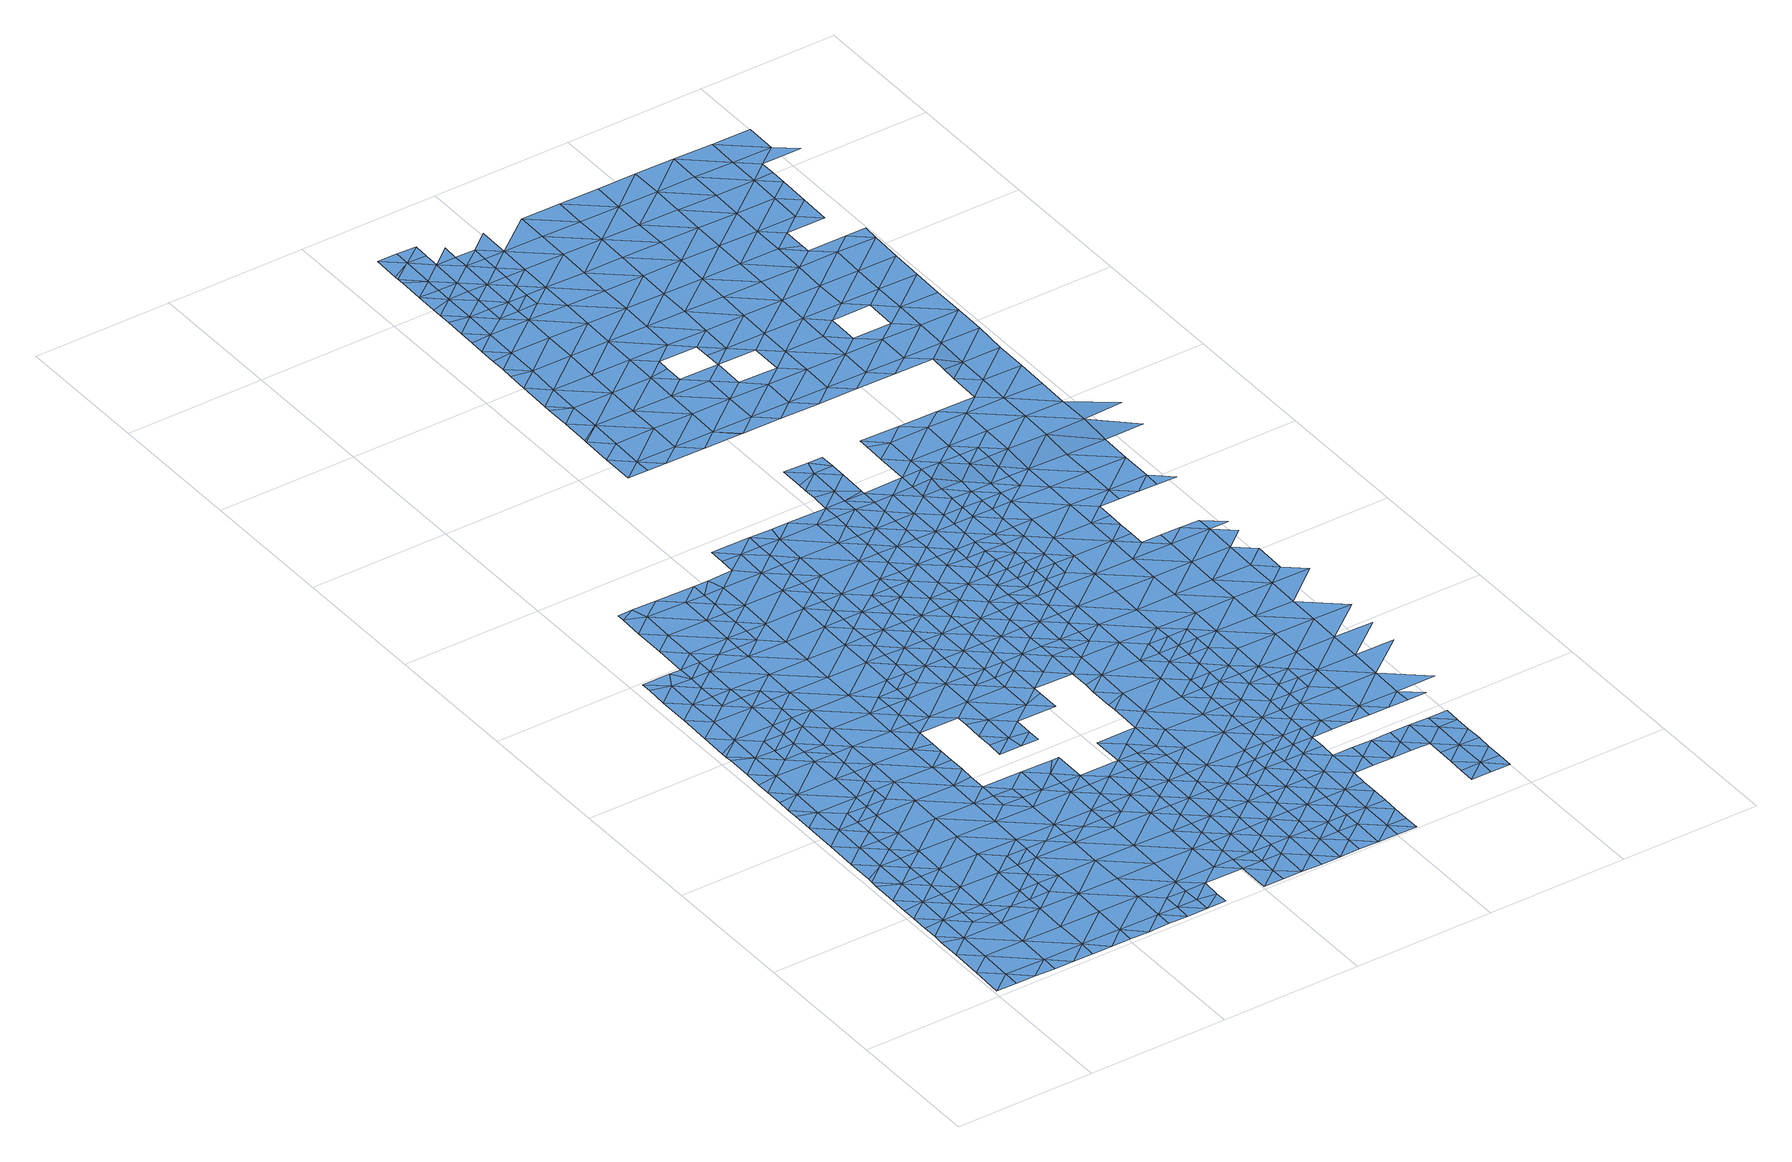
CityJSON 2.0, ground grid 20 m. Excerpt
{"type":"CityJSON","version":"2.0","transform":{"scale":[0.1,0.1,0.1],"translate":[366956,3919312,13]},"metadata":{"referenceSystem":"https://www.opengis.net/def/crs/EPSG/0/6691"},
"CityObjects":{
"waterbody1":{"type":"WaterBody","attributes":{"name":"9","class":"1140","function":"1","WaterBodyRiverFloodingRiskAttribute.description":"5","WaterBodyRiverFloodingRiskAttribute.rankOrg":"2","WaterBodyRiverFloodingRiskAttribute.adminType":"2","WaterBodyRiverFloodingRiskAttribute.scale":"L1"},"geometry":[{"type":"MultiSurface","lod":"1","boundaries":[[[0,1,2]],[[3,4,5]],[[1,5,2]],[[6,5,1]],[[7,0,2]],[[5,4,2]],[[4,7,2]],[[7,4,8]]]}]},
"waterbody2":{"type":"WaterBody","attributes":{"name":"9","class":"1140","function":"1","WaterBodyRiverFloodingRiskAttribute.description":"5","WaterBodyRiverFloodingRiskAttribute.rankOrg":"1","WaterBodyRiverFloodingRiskAttribute.adminType":"2","WaterBodyRiverFloodingRiskAttribute.scale":"L1"},"geometry":[{"type":"MultiSurface","lod":"1","boundaries":[[[9,10,11]],[[12,13,14]],[[13,15,14]],[[13,16,15]],[[17,18,19]],[[17,3,18]],[[20,21,22]],[[23,21,24]],[[25,23,24]],[[23,25,26]],[[27,28,29]],[[30,31,32]],[[33,34,35]],[[36,37,38]],[[37,39,40]],[[41,40,39]],[[42,43,44]],[[42,44,45]],[[46,47,45]],[[44,46,45]],[[46,44,48]],[[49,50,51]],[[52,51,50]],[[52,42,51]],[[52,53,42]],[[52,54,53]],[[52,55,54]],[[52,56,55]],[[57,56,52]],[[58,56,57]],[[58,14,56]],[[58,59,14]],[[60,59,58]],[[60,58,61]],[[62,58,57]],[[57,63,62]],[[56,14,55]],[[54,55,15]],[[54,15,18]],[[54,18,6]],[[18,5,6]],[[1,0,64]],[[65,64,0]],[[64,65,66]],[[66,65,67]],[[67,65,68]],[[66,67,69]],[[70,71,72]],[[73,74,75]],[[76,48,77]],[[75,48,73]],[[76,73,48]],[[74,78,75]],[[79,80,75]],[[81,79,75]],[[82,72,83]],[[46,48,80]],[[84,85,86]],[[87,88,89]],[[90,91,92]],[[86,90,92]],[[93,86,92]],[[93,84,86]],[[46,80,94]],[[95,96,97]],[[97,96,92]],[[97,92,91]],[[98,99,100]],[[101,40,41]],[[102,103,104]],[[103,102,89]],[[105,89,102]],[[105,87,89]],[[103,89,106]],[[107,106,89]],[[108,106,107]],[[109,110,86]],[[110,111,86]],[[107,111,110]],[[107,112,111]],[[113,114,45]],[[45,47,113]],[[94,47,46]],[[80,48,75]],[[44,115,48]],[[45,114,116]],[[88,107,89]],[[107,110,108]],[[85,109,86]],[[90,86,111]],[[90,20,91]],[[21,20,117]],[[24,21,117]],[[28,24,29]],[[118,31,119]],[[27,29,120]],[[121,122,118]],[[123,38,124]],[[116,114,125]],[[51,116,126]],[[127,63,57]],[[57,50,127]],[[51,126,49]],[[52,50,57]],[[51,42,116]],[[53,43,42]],[[53,54,64]],[[54,6,64]],[[64,6,1]],[[128,65,0]],[[53,64,43]],[[64,66,43]],[[69,129,66]],[[60,10,59]],[[14,59,130]],[[96,93,92]],[[42,45,116]],[[48,115,77]],[[112,107,88]],[[131,111,112]],[[90,111,131]],[[131,132,90]],[[132,133,90]],[[28,25,24]],[[22,91,20]],[[90,133,20]],[[134,20,133]],[[134,135,20]],[[135,117,20]],[[136,117,135]],[[136,32,117]],[[32,31,117]],[[117,31,24]],[[31,29,24]],[[118,29,31]],[[29,118,120]],[[122,120,118]],[[121,137,122]],[[138,35,139]],[[138,140,35]],[[119,35,140]],[[119,33,35]],[[141,33,119]],[[141,119,142]],[[31,142,119]],[[30,142,31]],[[119,140,118]],[[118,140,121]],[[139,35,38]],[[35,34,38]],[[40,143,144]],[[145,100,146]],[[147,146,148]],[[147,148,149]],[[62,63,150]],[[58,62,61]],[[61,151,152]],[[152,153,61]],[[38,34,36]],[[60,61,153]],[[123,139,38]],[[154,124,37]],[[38,37,124]],[[155,154,37]],[[155,37,40]],[[14,130,12]],[[55,14,15]],[[16,19,15]],[[19,18,15]],[[144,155,40]],[[156,157,125]],[[125,157,116]],[[157,126,116]],[[3,5,18]],[[128,68,65]],[[83,72,71]],[[82,81,72]],[[75,72,81]],[[72,75,78]],[[72,78,70]],[[158,77,115]],[[158,115,129]],[[66,129,115]],[[44,66,115]],[[43,66,44]],[[159,37,36]],[[159,39,37]],[[100,101,98]],[[100,40,101]],[[100,143,40]],[[145,143,100]],[[150,149,62]],[[62,149,61]],[[149,148,61]],[[61,148,151]],[[148,160,151]],[[160,148,99]],[[99,148,100]],[[148,146,100]],[[11,60,153]],[[60,11,10]],[[10,9,161]],[[162,59,163]],[[162,130,59]],[[161,163,10]],[[163,59,10]]]}]},
"waterbody3":{"type":"WaterBody","attributes":{"name":"9","class":"1140","function":"1","WaterBodyRiverFloodingRiskAttribute.description":"5","WaterBodyRiverFloodingRiskAttribute.rankOrg":"2","WaterBodyRiverFloodingRiskAttribute.adminType":"2","WaterBodyRiverFloodingRiskAttribute.scale":"L1"},"geometry":[{"type":"MultiSurface","lod":"1","boundaries":[[[164,165,166]],[[167,168,169]],[[170,171,167]],[[172,173,171]],[[174,155,144]],[[124,154,173]],[[123,124,175]],[[175,139,123]],[[138,139,176]],[[140,138,121]],[[177,28,27]],[[120,122,178]],[[178,179,180]],[[180,181,182]],[[183,184,177]],[[26,184,185]],[[186,187,188]],[[189,190,191]],[[192,193,194]],[[191,195,185]],[[84,93,196]],[[96,95,195]],[[91,22,97]],[[110,109,197]],[[196,85,84]],[[194,198,196]],[[199,200,198]],[[201,202,200]],[[203,197,204]],[[205,206,203]],[[207,202,208]],[[201,208,202]],[[200,209,201]],[[210,211,212]],[[211,213,212]],[[213,214,212]],[[213,215,214]],[[215,216,214]],[[217,218,209]],[[219,220,221]],[[216,219,221]],[[220,222,223]],[[223,222,224]],[[225,226,227]],[[228,225,227]],[[225,228,229]],[[176,230,137]],[[137,230,178]],[[224,231,223]],[[220,223,221]],[[232,228,227]],[[226,233,227]],[[216,221,214]],[[212,214,166]],[[122,137,178]],[[121,176,137]],[[80,79,234]],[[94,80,234]],[[94,234,47]],[[81,82,235]],[[121,138,176]],[[236,172,237]],[[172,171,237]],[[237,171,170]],[[170,238,237]],[[114,238,170]],[[113,238,114]],[[113,47,238]],[[157,156,169]],[[156,167,169]],[[170,167,156]],[[79,81,234]],[[235,234,81]],[[238,234,235]],[[238,235,239]],[[235,240,239]],[[241,242,236]],[[239,240,243]],[[239,241,237]],[[243,241,239]],[[244,240,235]],[[244,235,83]],[[82,83,235]],[[126,157,169]],[[126,169,245]],[[245,169,246]],[[169,168,246]],[[49,126,245]],[[127,49,245]],[[47,234,238]],[[125,114,170]],[[237,238,239]],[[241,236,237]],[[178,230,179]],[[242,247,236]],[[248,249,250]],[[248,250,193]],[[248,193,192]],[[251,252,253]],[[251,254,252]],[[255,217,199]],[[199,217,209]],[[199,209,200]],[[144,143,174]],[[168,146,246]],[[147,246,146]],[[63,245,246]],[[50,49,127]],[[199,254,255]],[[254,199,252]],[[127,245,63]],[[170,156,125]],[[256,233,226]],[[256,164,233]],[[166,233,164]],[[214,233,166]],[[221,233,214]],[[221,227,233]],[[221,232,227]],[[223,232,221]],[[257,232,223]],[[231,257,223]],[[218,210,209]],[[212,209,210]],[[209,212,201]],[[166,201,212]],[[201,166,208]],[[165,208,166]],[[207,205,202]],[[203,202,205]],[[204,202,203]],[[204,200,202]],[[204,198,200]],[[198,204,196]],[[204,85,196]],[[204,197,85]],[[109,85,197]],[[108,110,197]],[[108,197,106]],[[203,106,197]],[[103,106,203]],[[103,206,104]],[[206,103,203]],[[195,93,96]],[[195,196,93]],[[195,194,196]],[[191,194,195]],[[191,192,194]],[[190,192,191]],[[187,189,188]],[[189,191,188]],[[185,188,191]],[[184,188,185]],[[183,188,184]],[[183,186,188]],[[183,258,186]],[[258,183,182]],[[183,180,182]],[[183,177,180]],[[177,178,180]],[[177,120,178]],[[27,120,177]],[[25,28,184]],[[177,184,28]],[[26,25,184]],[[23,26,259]],[[259,26,95]],[[185,95,26]],[[185,195,95]],[[259,95,97]],[[97,22,259]],[[22,21,259]],[[21,23,259]],[[154,155,173]],[[174,173,155]],[[173,174,171]],[[171,174,167]],[[167,174,168]],[[143,168,174]],[[145,168,143]],[[145,146,168]],[[150,147,149]],[[147,150,246]],[[150,63,246]],[[198,252,199]],[[198,194,252]],[[194,193,252]],[[252,193,253]],[[250,253,193]],[[181,180,260]],[[180,179,260]],[[260,179,261]],[[261,179,247]],[[247,179,236]],[[230,236,179]],[[230,172,236]],[[175,172,230]],[[175,173,172]],[[175,124,173]],[[176,175,230]],[[176,139,175]]]}]},
"waterbody4":{"type":"WaterBody","attributes":{"name":"9","class":"1140","function":"1","WaterBodyRiverFloodingRiskAttribute.description":"5","WaterBodyRiverFloodingRiskAttribute.rankOrg":"1","WaterBodyRiverFloodingRiskAttribute.adminType":"2","WaterBodyRiverFloodingRiskAttribute.scale":"L1"},"geometry":[{"type":"MultiSurface","lod":"1","boundaries":[[[262,263,264]],[[264,263,265]],[[265,263,266]],[[266,104,265]],[[104,206,265]],[[225,229,267]],[[264,265,205]],[[264,208,165]],[[164,256,262]],[[262,267,268]],[[269,268,267]],[[270,268,269]],[[262,264,164]],[[266,263,271]],[[271,263,268]],[[263,262,268]],[[272,271,268]],[[273,272,270]],[[270,272,268]],[[205,207,264]],[[207,208,264]],[[165,164,264]],[[256,226,262]],[[262,226,267]],[[267,226,225]],[[267,229,269]],[[206,205,265]]]}]},
"waterbody5":{"type":"WaterBody","attributes":{"name":"9","class":"1140","function":"1","WaterBodyRiverFloodingRiskAttribute.description":"5","WaterBodyRiverFloodingRiskAttribute.rankOrg":"1","WaterBodyRiverFloodingRiskAttribute.adminType":"2","WaterBodyRiverFloodingRiskAttribute.scale":"L1"},"geometry":[{"type":"MultiSurface","lod":"1","boundaries":[[[240,274,275]],[[276,277,274]],[[276,274,240]],[[243,242,241]],[[275,242,243]],[[243,240,275]],[[277,276,278]],[[83,278,276]],[[247,242,275]],[[244,276,240]],[[244,83,276]],[[274,247,275]]]}]},
"waterbody6":{"type":"WaterBody","attributes":{"name":"9","class":"1140","function":"1","WaterBodyRiverFloodingRiskAttribute.description":"5","WaterBodyRiverFloodingRiskAttribute.rankOrg":"1","WaterBodyRiverFloodingRiskAttribute.adminType":"2","WaterBodyRiverFloodingRiskAttribute.scale":"L1"},"geometry":[{"type":"MultiSurface","lod":"1","boundaries":[[[279,189,187]],[[187,186,279]],[[280,281,128]],[[279,282,189]],[[282,192,190]],[[186,283,279]],[[281,280,284]],[[190,189,282]],[[285,128,281]],[[286,287,288]],[[289,287,290]],[[248,192,282]],[[289,288,287]],[[284,291,281]],[[292,293,290]],[[283,294,279]],[[281,295,285]],[[291,295,281]],[[293,292,283]],[[292,290,287]],[[282,249,248]],[[296,287,286]],[[282,279,297]],[[298,295,291]],[[287,299,292]],[[283,292,294]],[[286,300,296]],[[301,298,291]],[[282,297,249]],[[279,294,297]],[[287,296,299]],[[298,302,295]],[[299,303,292]],[[304,295,302]],[[305,304,302]],[[306,297,294]],[[301,307,298]],[[250,249,308]],[[249,297,308]],[[253,250,308]],[[302,309,305]],[[294,292,303]],[[310,302,298]],[[311,305,309]],[[312,306,294]],[[313,254,251]],[[303,312,294]],[[314,311,309]],[[306,315,297]],[[313,253,308]],[[251,253,313]],[[310,298,307]],[[316,303,299]],[[315,317,297]],[[297,317,308]],[[309,318,314]],[[71,319,320]],[[321,314,318]],[[322,323,302]],[[255,324,217]],[[325,321,318]],[[322,302,310]],[[255,254,324]],[[326,310,307]],[[71,327,319]],[[328,329,308]],[[309,302,323]],[[254,313,324]],[[308,317,328]],[[313,308,329]],[[323,330,309]],[[324,331,217]],[[332,325,333]],[[334,306,312]],[[330,335,309]],[[325,318,333]],[[307,336,326]],[[337,332,333]],[[218,217,331]],[[327,338,319]],[[339,320,319]],[[340,341,313]],[[313,341,324]],[[318,309,335]],[[342,303,316]],[[210,218,331]],[[333,343,337]],[[344,310,326]],[[313,329,340]],[[312,303,345]],[[346,343,347]],[[335,348,318]],[[331,349,210]],[[346,337,343]],[[303,342,345]],[[349,213,211]],[[312,350,334]],[[348,351,318]],[[318,351,333]],[[336,352,326]],[[341,353,324]],[[211,210,349]],[[353,354,324]],[[343,355,347]],[[355,338,356]],[[319,338,339]],[[312,345,350]],[[331,324,354]],[[349,357,213]],[[356,347,355]],[[357,216,215]],[[358,359,333]],[[333,359,343]],[[358,333,351]],[[360,326,352]],[[344,326,360]],[[215,213,357]],[[361,339,338]],[[362,363,331]],[[362,331,354]],[[345,364,350]],[[349,331,363]],[[357,365,216]],[[365,220,219]],[[338,355,361]],[[219,216,365]],[[366,364,345]],[[359,367,343]],[[352,368,360]],[[369,355,343]],[[339,370,371]],[[365,372,220]],[[368,352,373]],[[374,375,376]],[[374,350,375]],[[349,377,357]],[[339,361,370]],[[222,220,372]],[[350,364,375]],[[355,369,361]],[[224,222,372]],[[378,379,380]],[[375,381,376]],[[349,363,382]],[[378,360,379]],[[383,384,385]],[[357,377,365]],[[372,386,224]],[[383,371,384]],[[387,382,363]],[[384,371,370]],[[360,368,379]],[[388,375,364]],[[373,389,368]],[[390,376,381]],[[367,359,391]],[[392,393,394]],[[395,393,392]],[[396,390,381]],[[385,397,398]],[[343,367,369]],[[377,349,382]],[[399,400,401]],[[389,402,368]],[[400,380,379]],[[399,380,400]],[[364,366,388]],[[398,397,366]],[[365,403,372]],[[402,404,368]],[[368,404,379]],[[397,385,384]],[[405,406,407]],[[388,408,375]],[[393,409,394]],[[405,396,406]],[[370,361,410]],[[408,411,375]],[[391,412,367]],[[396,381,406]],[[410,361,369]],[[413,388,366]],[[387,414,382]],[[415,384,370]],[[416,394,409]],[[417,418,419]],[[381,375,411]],[[418,401,400]],[[416,420,421]],[[417,401,418]],[[410,422,370]],[[395,423,393]],[[424,369,367]],[[386,372,425]],[[426,427,428]],[[429,430,379]],[[379,430,400]],[[420,431,421]],[[432,406,381]],[[412,424,367]],[[409,420,416]],[[426,407,406]],[[365,377,403]],[[428,407,426]],[[433,434,419]],[[391,435,412]],[[436,377,382]],[[379,404,429]],[[366,397,413]],[[437,432,381]],[[415,397,384]],[[438,436,382]],[[438,382,414]],[[381,411,437]],[[372,439,425]],[[433,419,418]],[[434,440,435]],[[441,388,413]],[[442,443,431]],[[444,445,400]],[[400,445,418]],[[446,427,426]],[[432,447,406]],[[448,449,369]],[[372,403,439]],[[400,430,444]],[[450,393,423]],[[415,370,422]],[[447,451,406]],[[369,424,448]],[[452,453,377]],[[443,442,454]],[[410,369,449]],[[442,431,420]],[[440,434,433]],[[452,377,436]],[[455,413,397]],[[426,406,451]],[[403,377,453]],[[449,456,410]],[[445,457,418]],[[418,457,433]],[[458,459,454]],[[426,460,446]],[[456,461,410]],[[409,393,462]],[[463,464,403]],[[441,413,465]],[[422,410,461]],[[458,454,442]],[[466,397,415]],[[403,453,463]],[[455,465,413]],[[457,467,433]],[[433,468,440]],[[462,393,450]],[[420,409,462]],[[426,451,460]],[[439,403,464]],[[461,469,422]],[[467,468,433]],[[469,470,422]],[[422,470,415]],[[425,439,471]],[[455,397,466]],[[420,472,442]],[[473,474,475]],[[445,476,457]],[[477,471,439]],[[473,459,474]],[[477,439,464]],[[450,423,478]],[[459,458,474]],[[479,480,451]],[[451,480,460]],[[472,458,442]],[[470,481,415]],[[475,482,483]],[[445,484,476]],[[420,462,485]],[[466,415,481]],[[482,475,474]],[[455,486,465]],[[487,457,476]],[[488,483,482]],[[489,486,490]],[[478,491,450]],[[492,493,488]],[[494,460,480]],[[489,465,486]],[[420,485,472]],[[484,495,476]],[[496,474,458]],[[497,498,466]],[[468,499,500]],[[466,481,497]],[[479,501,480]],[[493,492,502]],[[455,466,498]],[[492,488,482]],[[503,487,476]],[[486,504,490]],[[500,499,505]],[[506,490,504]],[[481,470,507]],[[501,508,480]],[[509,458,472]],[[507,470,510]],[[468,511,499]],[[502,512,513]],[[503,476,495]],[[514,506,504]],[[462,450,515]],[[508,516,480]],[[499,517,505]],[[474,518,482]],[[514,519,520]],[[494,480,516]],[[515,450,491]],[[521,481,507]],[[485,462,515]],[[522,505,517]],[[522,523,524]],[[502,492,512]],[[496,458,509]],[[525,513,512]],[[496,518,474]],[[519,514,504]],[[520,526,501]],[[511,527,499]],[[478,528,491]],[[510,529,507]],[[485,530,472]],[[486,455,531]],[[532,504,486]],[[455,498,531]],[[482,533,492]],[[495,534,503]],[[535,536,537]],[[523,522,517]],[[535,525,536]],[[526,520,519]],[[538,530,485]],[[492,539,512]],[[525,512,536]],[[507,540,521]],[[495,541,534]],[[542,509,472]],[[543,517,499]],[[531,498,544]],[[528,545,491]],[[485,515,538]],[[546,537,536]],[[547,503,534]],[[543,499,527]],[[507,529,540]],[[548,523,517]],[[549,550,529]],[[486,531,532]],[[551,552,553]],[[549,554,550]],[[555,556,512]],[[532,557,504]],[[512,556,536]],[[492,533,539]],[[541,558,534]],[[553,516,551]],[[512,539,555]],[[559,496,509]],[[482,518,533]],[[554,560,550]],[[491,561,515]],[[544,562,531]],[[563,564,565]],[[564,566,567]],[[516,568,551]],[[526,519,569]],[[570,547,534]],[[529,571,540]],[[567,565,564]],[[561,538,515]],[[542,472,530]],[[491,545,572]],[[542,559,509]],[[573,574,536]],[[519,504,575]],[[576,552,551]],[[529,550,571]],[[536,556,573]],[[527,577,543]],[[546,536,574]],[[517,578,548]],[[570,534,558]],[[560,579,550]],[[564,580,566]],[[540,581,582]],[[496,583,518]],[[580,558,584]],[[562,585,531]],[[586,539,533]],[[568,587,551]],[[531,585,532]],[[588,572,545]],[[504,557,575]],[[517,543,578]],[[584,566,580]],[[569,519,575]],[[582,581,562]],[[559,583,496]],[[583,533,518]],[[491,572,561]],[[563,589,564]],[[530,538,590]],[[551,591,576]],[[577,592,543]],[[540,571,581]],[[593,590,538]],[[594,570,558]],[[587,591,551]],[[595,571,550]],[[596,579,597]],[[533,598,586]],[[589,599,564]],[[594,558,580]],[[530,600,542]],[[597,548,596]],[[585,601,532]],[[602,530,590]],[[532,603,557]],[[599,604,564]],[[605,606,587]],[[593,538,561]],[[606,569,575]],[[605,569,606]],[[548,578,596]],[[562,581,585]],[[607,595,550]],[[592,608,543]],[[600,530,602]],[[580,564,604]],[[550,579,607]],[[601,603,532]],[[583,609,533]],[[571,595,581]],[[610,570,594]],[[557,603,575]],[[543,611,578]],[[606,612,587]],[[587,612,591]],[[588,613,572]],[[614,559,542]],[[615,616,580]],[[533,609,598]],[[600,614,542]],[[615,580,604]],[[579,596,607]],[[594,580,616]],[[578,611,596]],[[593,617,590]],[[618,610,594]],[[619,608,592]],[[561,620,593]],[[575,621,606]],[[622,623,624]],[[625,626,627]],[[628,629,630]],[[628,591,629]],[[631,583,559]],[[594,616,618]],[[561,572,632]],[[591,612,629]],[[614,633,559]],[[543,608,611]],[[634,621,575]],[[620,617,593]],[[585,635,601]],[[636,598,637]],[[638,613,588]],[[625,639,626]],[[611,640,596]],[[606,621,612]],[[610,618,641]],[[596,642,607]],[[632,572,613]],[[629,643,630]],[[561,632,620]],[[581,595,644]],[[585,581,635]],[[598,609,637]],[[645,636,637]],[[633,631,559]],[[575,603,634]],[[631,609,583]],[[619,646,608]],[[647,630,643]],[[647,648,649]],[[650,651,652]],[[650,627,651]],[[653,654,655]],[[627,626,651]],[[581,644,635]],[[639,656,626]],[[657,603,601]],[[655,645,653]],[[614,600,658]],[[659,629,612]],[[607,660,595]],[[645,637,653]],[[648,647,643]],[[661,611,608]],[[609,662,637]],[[660,644,595]],[[653,663,654]],[[651,664,652]],[[657,634,603]],[[631,662,609]],[[596,640,642]],[[665,654,663]],[[656,666,626]],[[667,668,617]],[[601,635,669]],[[670,633,614]],[[671,665,663]],[[612,621,672]],[[658,670,614]],[[643,673,648]],[[674,613,638]],[[675,653,637]],[[634,676,621]],[[663,677,671]],[[668,667,658]],[[657,601,669]],[[620,632,678]],[[679,640,611]],[[659,612,672]],[[607,642,660]],[[643,629,659]],[[680,667,617]],[[660,681,644]],[[644,682,635]],[[657,683,634]],[[684,672,621]],[[667,670,658]],[[651,626,685]],[[632,613,686]],[[681,682,644]],[[687,684,621]],[[682,669,635]],[[634,683,676]],[[688,642,640]],[[637,662,689]],[[643,690,673]],[[621,676,687]],[[656,691,666]],[[685,626,666]],[[686,613,674]],[[675,637,689]],[[663,653,675]],[[643,659,690]],[[664,651,685]],[[692,633,670]],[[678,632,686]],[[693,662,631]],[[638,694,674]],[[695,696,672]],[[672,696,659]],[[631,633,697]],[[695,672,684]],[[698,660,642]],[[691,699,666]],[[700,657,669]],[[682,701,669]],[[697,633,692]],[[702,676,683]],[[693,689,662]],[[703,673,704]],[[698,681,660]],[[701,700,669]],[[673,690,704]],[[705,703,704]],[[663,675,706]],[[680,678,707]],[[696,708,659]],[[678,686,707]],[[659,708,690]],[[709,692,670]],[[710,685,666]],[[657,711,683]],[[693,631,697]],[[667,680,712]],[[713,705,714]],[[664,685,715]],[[663,706,716]],[[670,667,709]],[[700,711,657]],[[705,704,714]],[[699,713,714]],[[693,717,689]],[[702,683,718]],[[719,682,681]],[[680,707,712]],[[666,699,720]],[[690,721,704]],[[674,694,722]],[[723,708,696]],[[724,701,682]],[[708,721,690]],[[686,725,707]],[[667,712,709]],[[686,674,725]],[[692,726,697]],[[699,714,720]],[[675,689,727]],[[728,722,694]],[[710,666,720]],[[719,724,682]],[[725,674,722]],[[718,683,711]],[[729,714,704]],[[706,675,727]],[[715,685,710]],[[730,692,709]],[[731,693,697]],[[689,717,727]],[[732,701,724]],[[723,733,708]],[[700,701,732]],[[734,704,721]],[[735,720,714]],[[726,692,730]],[[736,718,711]],[[731,717,693]],[[716,706,737]],[[700,738,711]],[[737,706,727]],[[707,725,739]],[[712,707,740]],[[712,741,709]],[[742,715,710]],[[743,721,708]],[[744,736,711]],[[704,734,729]],[[728,745,722]],[[720,735,710]],[[731,697,726]],[[746,708,733]],[[747,725,722]],[[707,739,740]],[[709,741,730]],[[717,748,727]],[[731,748,717]],[[746,743,708]],[[716,737,749]],[[745,747,722]],[[714,729,735]],[[739,725,750]],[[712,740,741]],[[730,751,726]],[[741,751,730]],[[733,752,746]],[[727,753,737]],[[734,721,743]],[[754,729,734]],[[710,755,742]],[[755,710,735]],[[756,739,750]],[[740,739,756]],[[750,725,747]],[[737,753,749]],[[751,757,726]],[[726,758,731]],[[752,759,746]],[[727,748,760]],[[761,735,729]],[[745,728,762]],[[757,758,726]],[[753,727,760]],[[734,743,754]],[[763,741,740]],[[764,742,755]],[[747,765,750]],[[766,742,764]],[[731,767,748]],[[768,755,735]],[[769,770,766]],[[762,771,745]],[[740,756,772]],[[758,767,731]],[[729,754,761]],[[773,751,741]],[[770,769,762]],[[748,767,760]],[[749,753,774]],[[766,764,769]],[[763,740,772]],[[769,771,762]],[[735,761,768]],[[751,773,757]],[[747,745,775]],[[756,776,772]],[[777,761,754]],[[778,779,755]],[[775,745,771]],[[747,775,765]],[[741,763,773]],[[755,768,778]],[[764,755,779]],[[757,780,758]],[[760,767,781]],[[753,760,782]],[[753,783,774]],[[784,768,761]],[[779,785,764]],[[782,760,781]],[[786,763,772]],[[787,757,773]],[[765,788,776]],[[769,764,785]],[[788,765,775]],[[785,789,769]],[[790,786,772]],[[780,757,787]],[[772,776,790]],[[791,773,763]],[[771,769,789]],[[753,782,783]],[[767,758,792]],[[776,788,790]],[[789,793,771]],[[793,788,775]],[[781,767,792]],[[787,773,794]],[[758,780,792]],[[775,771,793]],[[787,795,780]],[[796,787,794]],[[791,763,786]],[[782,781,797]],[[797,781,792]],[[794,773,791]],[[787,796,795]],[[782,798,783]],[[799,800,788]],[[801,782,797]],[[788,793,799]],[[790,788,800]],[[780,802,792]],[[800,803,790]],[[804,802,780]],[[780,795,804]],[[782,801,798]],[[786,790,803]],[[794,791,805]],[[806,801,797]],[[807,805,791]],[[791,786,807]],[[795,808,804]],[[797,792,806]],[[807,786,803]],[[792,802,806]],[[801,809,798]],[[806,809,801]],[[802,804,810]],[[804,808,810]],[[811,805,807]],[[809,812,798]],[[810,813,802]],[[802,813,806]],[[814,809,806]],[[815,814,806]],[[815,806,813]],[[809,816,812]],[[816,809,814]],[[817,812,816]],[[814,818,816]]]}]},
"waterbody7":{"type":"WaterBody","attributes":{"name":"9","class":"1140","function":"1","WaterBodyRiverFloodingRiskAttribute.description":"5","WaterBodyRiverFloodingRiskAttribute.rankOrg":"2","WaterBodyRiverFloodingRiskAttribute.adminType":"2","WaterBodyRiverFloodingRiskAttribute.scale":"L1"},"geometry":[{"type":"MultiSurface","lod":"1","boundaries":[[[311,819,305]],[[311,314,819]],[[327,356,338]],[[356,327,820]],[[820,327,71]],[[346,347,821]],[[821,347,820]],[[73,76,822]],[[78,820,70]],[[76,77,822]],[[822,77,823]],[[77,158,823]],[[158,129,823]],[[305,819,824]],[[78,74,821]],[[822,325,332]],[[337,346,821]],[[78,821,820]],[[823,819,314]],[[823,129,819]],[[67,68,824]],[[304,305,824]],[[321,325,823]],[[332,337,822]],[[821,822,337]],[[822,821,73]],[[822,823,325]],[[347,356,820]],[[69,819,129]],[[69,67,819]],[[67,824,819]],[[314,321,823]],[[74,73,821]],[[71,70,820]],[[295,304,285]],[[128,285,68]],[[68,285,824]],[[285,304,824]]]}]},
"waterbody8":{"type":"WaterBody","attributes":{"name":"9","class":"1140","function":"1","WaterBodyRiverFloodingRiskAttribute.description":"5","WaterBodyRiverFloodingRiskAttribute.rankOrg":"2","WaterBodyRiverFloodingRiskAttribute.adminType":"2","WaterBodyRiverFloodingRiskAttribute.scale":"L1"},"geometry":[{"type":"MultiSurface","lod":"1","boundaries":[[[825,826,335]],[[348,826,351]],[[434,827,419]],[[348,335,826]],[[434,435,827]],[[828,825,323]],[[828,380,825]],[[322,310,828]],[[330,323,825]],[[399,825,380]],[[344,378,828]],[[378,380,828]],[[825,401,826]],[[417,826,401]],[[399,401,825]],[[435,391,827]],[[391,358,827]],[[828,310,344]],[[335,330,825]],[[358,351,827]],[[323,322,828]],[[359,358,391]],[[417,419,826]],[[826,419,827]],[[827,351,826]],[[344,360,378]]]}]},
"waterbody9":{"type":"WaterBody","attributes":{"name":"9","class":"1140","function":"1","WaterBodyRiverFloodingRiskAttribute.description":"5","WaterBodyRiverFloodingRiskAttribute.rankOrg":"2","WaterBodyRiverFloodingRiskAttribute.adminType":"2","WaterBodyRiverFloodingRiskAttribute.scale":"L1"},"geometry":[{"type":"MultiSurface","lod":"1","boundaries":[[[829,407,830]],[[405,407,829]],[[446,460,831]],[[460,832,831]],[[833,832,460]],[[832,834,831]],[[835,834,832]],[[835,836,834]],[[837,838,836]],[[414,831,834]],[[427,831,414]],[[446,831,427]],[[428,427,830]],[[830,427,839]],[[839,354,830]],[[428,830,407]],[[354,353,830]],[[340,829,341]],[[829,396,405]],[[840,841,838]],[[494,516,553]],[[842,843,841]],[[494,553,833]],[[844,464,841]],[[553,552,833]],[[552,845,833]],[[387,363,839]],[[839,363,362]],[[362,354,839]],[[328,317,846]],[[317,847,846]],[[315,847,317]],[[315,306,847]],[[414,387,839]],[[376,390,846]],[[834,436,438]],[[838,436,834]],[[452,436,838]],[[842,841,840]],[[453,452,838]],[[453,838,841]],[[334,847,306]],[[847,376,846]],[[329,328,846]],[[477,464,844]],[[848,471,844]],[[849,848,844]],[[849,850,848]],[[844,843,849]],[[471,477,844]],[[841,843,844]],[[837,840,838]],[[390,396,846]],[[829,846,396]],[[845,832,833]],[[460,494,833]],[[374,376,847]],[[334,374,847]],[[329,846,829]],[[340,329,829]],[[334,350,374]],[[353,341,830]],[[829,830,341]],[[464,463,841]],[[463,453,841]],[[838,834,836]],[[438,414,834]],[[427,414,839]]]}]},
"waterbody10":{"type":"WaterBody","attributes":{"name":"9","class":"1140","function":"1","WaterBodyRiverFloodingRiskAttribute.description":"5","WaterBodyRiverFloodingRiskAttribute.rankOrg":"2","WaterBodyRiverFloodingRiskAttribute.adminType":"2","WaterBodyRiverFloodingRiskAttribute.scale":"L1"},"geometry":[{"type":"MultiSurface","lod":"1","boundaries":[[[447,432,851]],[[852,851,432]],[[852,432,437]],[[853,465,489]],[[437,411,852]],[[408,441,853]],[[520,501,479]],[[851,852,514]],[[851,451,447]],[[441,465,853]],[[489,490,853]],[[853,490,852]],[[490,506,852]],[[506,514,852]],[[411,853,852]],[[411,408,853]],[[441,408,388]],[[479,451,851]],[[520,479,851]],[[520,851,514]]]}]},
"waterbody11":{"type":"WaterBody","attributes":{"name":"9","class":"1140","function":"1","WaterBodyRiverFloodingRiskAttribute.description":"5","WaterBodyRiverFloodingRiskAttribute.rankOrg":"2","WaterBodyRiverFloodingRiskAttribute.adminType":"2","WaterBodyRiverFloodingRiskAttribute.scale":"L1"},"geometry":[{"type":"MultiSurface","lod":"1","boundaries":[[[560,554,854]],[[855,856,461]],[[448,424,857]],[[858,424,412]],[[856,529,510]],[[461,456,855]],[[412,435,858]],[[505,522,857]],[[523,597,854]],[[524,554,855]],[[579,560,854]],[[554,549,856]],[[549,529,856]],[[597,579,854]],[[597,523,548]],[[449,448,857]],[[469,510,470]],[[510,469,856]],[[855,554,856]],[[469,461,856]],[[424,858,857]],[[456,449,855]],[[858,505,857]],[[500,505,858]],[[857,855,449]],[[857,524,855]],[[522,524,857]],[[524,523,854]],[[524,854,554]],[[500,440,468]],[[440,500,858]],[[435,440,858]]]}]},
"waterbody12":{"type":"WaterBody","attributes":{"name":"9","class":"1140","function":"1","WaterBodyRiverFloodingRiskAttribute.description":"5","WaterBodyRiverFloodingRiskAttribute.rankOrg":"1","WaterBodyRiverFloodingRiskAttribute.adminType":"2","WaterBodyRiverFloodingRiskAttribute.scale":"L1"},"geometry":[{"type":"MultiSurface","lod":"1","boundaries":[[[859,848,850]],[[848,859,860]],[[848,860,471]],[[861,862,863]],[[861,863,864]],[[865,866,867]],[[868,471,860]],[[862,868,860]],[[863,862,860]],[[860,859,869]],[[869,863,860]],[[866,863,869]],[[863,866,865]],[[863,865,864]]]}]},
"waterbody13":{"type":"WaterBody","attributes":{"name":"9","class":"1140","function":"1","WaterBodyRiverFloodingRiskAttribute.description":"5","WaterBodyRiverFloodingRiskAttribute.rankOrg":"2","WaterBodyRiverFloodingRiskAttribute.adminType":"2","WaterBodyRiverFloodingRiskAttribute.scale":"L1"},"geometry":[{"type":"MultiSurface","lod":"1","boundaries":[[[870,481,521]],[[497,481,870]],[[544,497,870]],[[498,497,544]],[[562,544,870]],[[521,582,870]],[[540,582,521]],[[870,582,562]]]}]},
"waterbody14":{"type":"WaterBody","attributes":{"name":"9","class":"1140","function":"1","WaterBodyRiverFloodingRiskAttribute.description":"5","WaterBodyRiverFloodingRiskAttribute.rankOrg":"2","WaterBodyRiverFloodingRiskAttribute.adminType":"2","WaterBodyRiverFloodingRiskAttribute.scale":"L1"},"geometry":[{"type":"MultiSurface","lod":"1","boundaries":[[[501,526,871]],[[516,508,568]],[[871,587,568]],[[568,508,871]],[[605,587,871]],[[501,871,508]],[[605,526,569]],[[526,605,871]]]}]},
"waterbody15":{"type":"WaterBody","attributes":{"name":"9","class":"1140","function":"1","WaterBodyRiverFloodingRiskAttribute.description":"5","WaterBodyRiverFloodingRiskAttribute.rankOrg":"1","WaterBodyRiverFloodingRiskAttribute.adminType":"2","WaterBodyRiverFloodingRiskAttribute.scale":"L1"},"geometry":[{"type":"MultiSurface","lod":"1","boundaries":[[[872,873,874]],[[875,876,649]],[[876,875,877]],[[876,877,878]],[[878,877,872]],[[879,872,877]],[[880,840,837]],[[881,832,845]],[[835,832,881]],[[882,872,874]],[[836,835,881]],[[882,840,880]],[[837,836,880]],[[873,625,874]],[[880,836,881]],[[883,880,881]],[[880,878,882]],[[884,878,880]],[[875,885,879]],[[883,884,880]],[[877,875,879]],[[878,872,882]],[[886,883,881]],[[845,886,881]],[[625,850,874]],[[886,845,552]],[[842,840,882]],[[842,882,843]],[[843,882,874]],[[843,874,849]],[[849,874,850]]]}]},
"waterbody16":{"type":"WaterBody","attributes":{"name":"9","class":"1140","function":"1","WaterBodyRiverFloodingRiskAttribute.description":"5","WaterBodyRiverFloodingRiskAttribute.rankOrg":"2","WaterBodyRiverFloodingRiskAttribute.adminType":"2","WaterBodyRiverFloodingRiskAttribute.scale":"L1"},"geometry":[{"type":"MultiSurface","lod":"1","boundaries":[[[887,888,889]],[[645,890,891]],[[574,573,890]],[[555,539,891]],[[892,893,888]],[[539,586,891]],[[894,888,623]],[[895,889,888]],[[895,888,896]],[[897,623,574]],[[887,892,888]],[[556,891,890]],[[573,556,890]],[[546,574,893]],[[891,636,645]],[[655,890,645]],[[893,574,623]],[[623,888,893]],[[555,891,556]],[[892,898,893]],[[898,537,893]],[[654,665,897]],[[654,897,890]],[[890,655,654]],[[894,896,888]],[[586,598,636]],[[624,623,897]],[[624,897,671]],[[665,671,897]],[[586,636,891]],[[546,893,537]],[[574,890,897]]]}]},
"waterbody17":{"type":"WaterBody","attributes":{"name":"9","class":"1140","function":"1","WaterBodyRiverFloodingRiskAttribute.description":"5","WaterBodyRiverFloodingRiskAttribute.rankOrg":"2","WaterBodyRiverFloodingRiskAttribute.adminType":"2","WaterBodyRiverFloodingRiskAttribute.scale":"L1"},"geometry":[{"type":"MultiSurface","lod":"1","boundaries":[[[647,649,899]],[[876,884,899]],[[884,876,878]],[[884,883,899]],[[630,647,899]],[[628,630,900]],[[900,899,883]],[[591,628,900]],[[576,886,552]],[[886,576,900]],[[576,591,900]],[[900,883,886]],[[900,630,899]],[[899,649,876]]]}]},
"waterbody18":{"type":"WaterBody","attributes":{"name":"9","class":"1140","function":"1","WaterBodyRiverFloodingRiskAttribute.description":"5","WaterBodyRiverFloodingRiskAttribute.rankOrg":"2","WaterBodyRiverFloodingRiskAttribute.adminType":"2","WaterBodyRiverFloodingRiskAttribute.scale":"L1"},"geometry":[{"type":"MultiSurface","lod":"1","boundaries":[[[639,873,901]],[[625,873,639]],[[691,656,902]],[[885,902,656]],[[903,902,885]],[[902,903,705]],[[703,705,903]],[[673,703,903]],[[713,699,902]],[[649,648,875]],[[875,903,885]],[[885,656,901]],[[901,656,639]],[[691,902,699]],[[902,705,713]],[[648,903,875]],[[648,673,903]],[[879,885,901]],[[879,901,872]],[[872,901,873]]]}]}
},
"vertices":[
[346,52,1],[317,52,1],[317,29,1],[288,6,1],[317,6,1],[289,29,1],[289,53,1],[345,25,1],[345,6,1],
[4,11,0],[33,33,1],[5,57,1],[146,8,0],[175,8,0],[147,32,1],[203,31,1],[203,8,0],[260,7,1],[260,30,1],[231,7,0],[41,588,1],[69,564,1],[70,587,1],[98,564,1],[97,541,1],[126,540,1],[126,563,1],[125,494,1],[126,517,1],[97,495,1],[12,493,1],[40,495,1],[12,519,1],[11,427,1],[10,380,1],[39,403,1],[9,334,1],[37,311,1],[38,357,1],[9,288,1],[37,264,1],[8,278,1],[262,169,1],[318,122,1],[319,168,1],[263,215,1],[320,214,1],[292,237,1],[376,213,1],[177,170,1],[177,147,1],[206,169,1],[205,123,1],[262,122,1],[261,76,1],[204,77,1],[147,78,1],[148,124,1],[91,79,1],[90,32,1],[34,79,1],[35,126,1],[91,125,1],[120,148,1],[318,75,1],[374,74,1],[375,121,1],[403,97,1],[403,74,1],[403,120,1],[406,305,1],[407,328,1],[378,306,1],[405,236,1],[406,259,1],[377,259,1],[405,213,1],[404,190,1],[406,282,1],[349,260,1],[348,237,1],[349,283,1],[349,306,1],[350,329,1],[128,679,1],[128,702,1],[100,679,1],[16,781,1],[15,750,1],[44,773,1],[42,634,1],[70,611,1],[99,633,1],[128,656,1],[320,237,1],[127,610,1],[127,633,1],[99,610,1],[7,215,1],[7,195,1],[36,218,1],[8,242,1],[57,796,1],[73,772,1],[73,795,1],[16,796,1],[72,749,1],[43,726,1],[72,726,1],[100,703,1],[71,703,1],[43,680,1],[15,704,1],[263,238,1],[235,238,1],[376,167,1],[206,216,1],[41,542,1],[96,448,1],[39,449,1],[125,471,1],[96,425,1],[124,448,1],[66,356,1],[66,333,1],[207,239,1],[177,193,1],[148,147,1],[402,51,1],[404,143,1],[118,9,0],[14,658,1],[13,619,1],[13,611,1],[13,601,1],[13,565,1],[12,538,1],[124,425,1],[67,403,1],[67,379,1],[67,426,1],[11,457,1],[11,473,1],[65,241,1],[65,264,1],[64,218,1],[64,195,1],[64,172,1],[35,172,1],[63,148,1],[92,148,1],[7,149,1],[6,134,1],[6,103,1],[66,310,1],[65,287,1],[178,239,1],[178,216,1],[404,166,1],[9,296,1],[7,170,1],[33,10,0],[90,9,0],[61,10,0],
[187,840,1],[187,817,1],[215,816,1],[150,263,1],[93,217,1],[149,216,1],[207,262,1],[151,309,1],[151,355,1],[94,310,1],[93,264,1],[95,356,1],[95,402,1],[154,494,1],[153,448,1],[209,400,1],[210,447,1],[238,447,1],[238,469,1],[210,493,1],[154,540,1],[155,586,1],[239,516,1],[239,539,1],[211,539,1],[240,562,1],[240,585,1],[212,585,1],[240,608,1],[269,631,1],[212,632,1],[156,632,1],[156,679,1],[100,726,1],[213,678,1],[270,723,1],[214,724,1],[214,770,1],[158,771,1],[101,772,1],[157,725,1],[130,795,1],[101,795,1],[158,794,1],[186,794,1],[271,769,1],[300,792,1],[300,815,1],[272,816,1],[301,838,1],[273,862,1],[301,861,1],[301,884,1],[299,746,1],[300,769,1],[302,908,1],[302,931,2],[273,908,1],[302,954,2],[274,954,2],[303,977,2],[188,909,1],[188,886,1],[216,909,1],[209,932,1],[188,932,1],[152,401,1],[246,978,2],[245,932,2],[216,863,1],[320,260,1],[321,306,1],[208,354,1],[208,308,1],[264,261,1],[264,307,1],[293,330,1],[236,331,1],[237,354,1],[265,330,1],[321,329,1],[149,170,1],[92,171,1],[237,377,1],[269,608,1],[297,607,1],[297,630,1],[298,677,1],[270,677,1],[298,653,1],[299,700,1],[299,723,1],[187,863,1],[246,955,2],[239,488,1],[98,587,1],[238,423,1],[237,403,1],
[159,863,1],[102,864,1],[158,817,1],[102,818,1],[74,842,1],[160,910,1],[103,911,1],[132,933,1],[96,934,1],[74,888,1],[75,923,1],[75,934,1],
[294,376,1],[265,353,1],[322,353,1],[339,375,1],[350,375,1],
[268,538,1],[402,5,1],[430,27,1],[268,584,1],[296,515,1],[430,4,1],[431,51,1],[326,422,1],[323,445,1],[294,422,1],[295,446,1],[295,469,1],[458,4,1],[324,491,1],[296,498,1],[324,537,1],[459,50,1],[351,441,1],[325,584,1],[487,27,1],[352,468,1],[351,421,1],[487,3,1],[488,73,1],[381,490,1],[460,73,1],[460,96,1],[353,560,1],[515,3,1],[326,630,1],[489,119,1],[516,49,1],[460,119,1],[381,537,1],[327,676,1],[461,143,1],[354,583,1],[409,467,1],[354,606,1],[489,165,1],[435,351,1],[407,374,1],[461,166,1],[516,72,1],[517,95,1],[327,722,1],[461,189,1],[544,26,1],[435,328,1],[354,629,1],[355,653,1],[517,119,1],[328,769,1],[462,212,1],[490,211,1],[382,560,1],[517,142,1],[544,3,1],[462,235,1],[463,327,1],[464,374,1],[355,676,1],[355,699,1],[409,500,1],[491,258,1],[544,49,1],[409,513,1],[462,258,1],[463,281,1],[518,165,1],[329,815,1],[410,559,1],[518,188,1],[572,2,1],[356,722,1],[356,745,1],[491,304,1],[463,304,1],[329,861,1],[518,211,1],[519,234,1],[573,48,1],[492,350,1],[356,768,1],[357,791,1],[438,536,1],[330,907,1],[466,512,1],[547,257,1],[601,25,1],[548,303,1],[493,396,1],[465,420,1],[331,953,2],[600,2,1],[410,582,1],[439,582,1],[411,606,1],[386,860,1],[573,72,1],[601,71,1],[573,95,1],[439,628,1],[385,814,1],[465,432,1],[493,442,1],[465,466,1],[335,976,2],[385,791,1],[467,558,1],[629,1,1],[411,629,1],[547,234,1],[249,1163,6],[277,1185,6],[249,1209,6],[278,1162,6],[411,652,1],[494,489,1],[466,483,1],[574,118,1],[602,117,1],[574,141,1],[629,24,1],[387,906,1],[629,48,1],[412,675,1],[440,674,1],[412,698,1],[467,582,1],[278,1231,6],[549,349,1],[467,605,1],[576,256,1],[495,535,1],[413,790,1],[550,442,1],[250,1255,6],[574,164,1],[603,164,1],[575,187,1],[279,1278,6],[250,1258,6],[549,395,1],[305,1162,6],[576,279,1],[359,976,2],[441,721,1],[413,744,1],[412,721,1],[630,71,1],[630,94,1],[251,1301,6],[468,651,1],[603,210,1],[575,210,1],[575,233,1],[414,837,1],[468,628,1],[414,813,1],[387,953,2],[604,233,1],[495,558,1],[279,1324,6],[251,1337,6],[630,117,1],[631,140,1],[441,744,1],[468,674,1],[576,303,1],[577,326,1],[334,1184,6],[469,697,1],[414,860,1],[415,883,1],[251,1347,6],[551,534,1],[577,349,1],[631,186,1],[280,1370,6],[252,1394,6],[469,743,1],[577,372,1],[335,1231,6],[415,906,1],[415,929,2],[523,558,1],[551,488,1],[632,209,1],[632,232,1],[578,395,1],[578,418,1],[416,975,2],[336,1323,6],[252,1422,7],[281,1416,7],[253,1440,7],[660,163,1],[416,952,2],[362,1161,6],[497,697,1],[497,720,1],[579,464,1],[281,1463,7],[253,1461,7],[659,140,1],[335,1277,6],[552,580,1],[660,186,1],[253,1486,7],[524,581,1],[524,604,1],[391,1184,6],[282,1509,7],[254,1508,7],[498,743,1],[688,139,1],[338,1416,7],[579,487,1],[580,511,1],[661,255,1],[633,256,1],[526,696,1],[254,1532,7],[688,185,1],[553,627,1],[633,279,1],[524,627,1],[607,441,1],[526,719,1],[337,1369,6],[607,418,1],[661,232,1],[283,1555,7],[255,1561,7],[525,650,1],[392,1230,6],[526,742,1],[662,301,1],[338,1462,7],[554,673,1],[525,673,1],[607,464,1],[633,302,1],[662,324,1],[634,325,1],[255,1579,7],[554,696,1],[689,232,1],[417,1160,6],[635,417,1],[393,1322,6],[608,533,1],[609,579,1],[339,1508,7],[716,162,1],[255,1593,7],[283,1601,7],[255,1625,7],[392,1276,6],[311,1531,7],[636,463,1],[716,139,1],[394,1368,6],[718,254,1],[608,510,1],[419,1160,6],[284,1624,7],[717,185,1],[690,324,1],[635,394,1],[663,394,1],[555,765,1],[527,789,1],[527,766,1],[634,371,1],[311,1555,7],[312,1578,7],[610,626,1],[744,138,1],[394,1415,7],[663,371,1],[448,1229,6],[636,510,1],[771,45,1],[772,69,1],[743,46,1],[744,92,1],[743,69,1],[555,742,1],[582,695,1],[745,185,1],[664,440,1],[448,1183,6],[312,1601,7],[312,1624,7],[610,672,1],[555,788,1],[717,231,1],[718,300,1],[691,370,1],[772,115,1],[664,486,1],[636,487,1],[395,1461,7],[744,115,1],[665,532,1],[339,1531,7],[583,742,1],[476,1159,6],[800,45,1],[421,1299,6],[584,788,1],[746,231,1],[449,1275,6],[773,161,1],[720,439,1],[719,347,1],[691,347,1],[368,1531,7],[800,68,1],[422,1345,6],[666,579,1],[421,1326,6],[666,625,1],[800,91,1],[583,719,1],[611,718,1],[720,393,1],[774,253,1],[396,1507,7],[773,184,1],[775,300,1],[612,764,1],[504,1182,6],[450,1368,6],[801,114,1],[801,137,1],[478,1298,6],[801,161,1],[774,230,1],[477,1252,6],[668,717,1],[342,1693,7],[313,1670,7],[341,1670,7],[530,974,3],[558,996,4],[530,1020,4],[584,811,1],[612,811,1],[584,834,1],[452,1460,7],[505,1228,6],[451,1414,7],[667,671,1],[722,532,1],[368,1554,7],[396,1553,7],[532,1158,6],[558,973,4],[776,346,1],[802,184,1],[776,392,1],[613,857,1],[721,485,1],[368,1577,7],[802,230,1],[585,857,1],[613,880,1],[585,880,1],[531,1051,4],[559,1042,4],[531,1066,4],[397,1600,7],[369,1623,7],[369,1600,7],[586,973,4],[723,624,1],[478,1344,6],[669,810,1],[777,438,1],[831,253,1],[452,1506,7],[398,1646,7],[588,1065,4],[369,1646,7],[615,995,4],[506,1321,6],[478,1322,6],[722,578,1],[507,1367,6],[370,1669,7],[668,763,1],[642,879,1],[561,1181,6],[454,1599,7],[696,694,1],[398,1692,7],[534,1251,6],[833,345,1],[534,1297,6],[778,484,1],[779,531,1],[724,670,1],[696,740,1],[616,1042,4],[562,1227,6],[696,717,1],[833,391,1],[453,1552,7],[670,856,1],[615,972,4],[508,1413,7],[509,1505,7],[589,1158,6],[697,763,1],[697,786,1],[508,1459,7],[834,437,1],[643,972,4],[780,623,1],[779,577,1],[724,693,1],[642,903,1],[670,902,1],[642,926,2],[454,1645,7],[562,1274,6],[726,809,1],[564,1366,6],[673,1041,4],[781,669,1],[563,1320,6],[643,949,4],[671,948,4],[645,1064,4],[455,1691,7],[510,1552,7],[753,693,1],[835,530,1],[672,995,4],[727,855,1],[618,1180,6],[726,786,1],[807,553,1],[619,1226,6],[565,1458,7],[511,1598,7],[646,1157,6],[728,947,4],[565,1412,7],[566,1505,7],[808,600,1],[754,785,1],[727,901,1],[729,994,4],[781,692,1],[511,1644,7],[809,646,1],[619,1273,6],[620,1319,6],[621,1365,6],[701,1063,4],[783,854,1],[809,669,1],[675,1179,6],[783,808,1],[675,1226,6],[567,1551,7],[512,1690,7],[647,1249,6],[621,1411,7],[782,785,1],[568,1643,7],[784,900,1],[729,1040,4],[648,1295,6],[622,1458,7],[623,1504,7],[811,784,1],[567,1597,7],[785,947,4],[703,1156,6],[677,1364,6],[730,1086,4],[704,1248,6],[702,1110,4],[623,1550,7],[785,993,4],[731,1132,4],[702,1131,5],[731,1179,6],[677,1318,6],[678,1410,7],[569,1689,7],[732,1225,6],[705,1295,6],[841,900,1],[786,1039,4],[787,1085,4],[679,1503,7],[624,1596,7],[625,1642,7],[625,1689,7],[841,946,7],[787,1132,4],[734,1363,6],[679,1457,7],[733,1271,6],[788,1178,6],[733,1317,6],[735,1410,7],[680,1549,7],[789,1224,6],[707,1433,7],[707,1479,7],[707,1446,7],[681,1595,7],[682,1688,7],[789,1270,6],[790,1316,6],[681,1642,7],[737,1548,7],[791,1363,6],[736,1502,7],[763,1432,7],[738,1594,7],[792,1409,7],[764,1479,7],[738,1641,7],[765,1525,7],[793,1432,7],[739,1687,7],[766,1571,7],[766,1617,7],[766,1595,7],[795,1640,7],[796,1686,7],[823,1616,8],
[432,120,1],[435,305,1],[434,258,1],[433,212,1],[433,166,1],[431,74,1],
[545,118,1],[546,164,1],[547,211,1],[545,72,1],
[383,675,1],[384,721,1],[441,767,1],[470,790,1],[498,766,1],[442,813,1],[470,813,1],[471,836,1],[471,859,1],[443,859,1],[385,768,1],[472,882,1],[443,905,1],[472,905,1],[472,928,2],[444,952,2],[499,789,1],[383,629,1],[382,583,1],[444,975,2],[473,951,2],[473,974,2],
[497,674,1],[496,627,1],[495,581,1],
[662,348,1],[606,348,1],[606,395,1],[605,302,1],[604,256,1],
[473,979,2],[445,998,2],[417,1033,2],[417,1021,2],[446,1044,2],[417,1068,2],[453,1067,2],[474,1044,2],[474,1067,2],[417,1002,2],[474,1021,2],
[608,487,1],
[554,719,1],
[529,927,2],[529,950,3],[501,951,2],[585,903,1],[557,881,1],[557,904,1],[528,881,1],[557,927,2],[500,858,1],[499,812,1],[500,905,1],[528,835,1],[528,858,1],[586,926,2],[527,812,1],
[256,1678,7],[285,1694,7],[257,1717,7],[340,1600,7],[340,1554,7],[256,1671,7],[284,1647,7],[313,1693,7],[285,1717,7],[314,1716,7],[341,1647,7],[256,1662,7],
[556,858,1],[556,811,1],
[558,950,4],[614,949,4],[614,903,1]
]}
